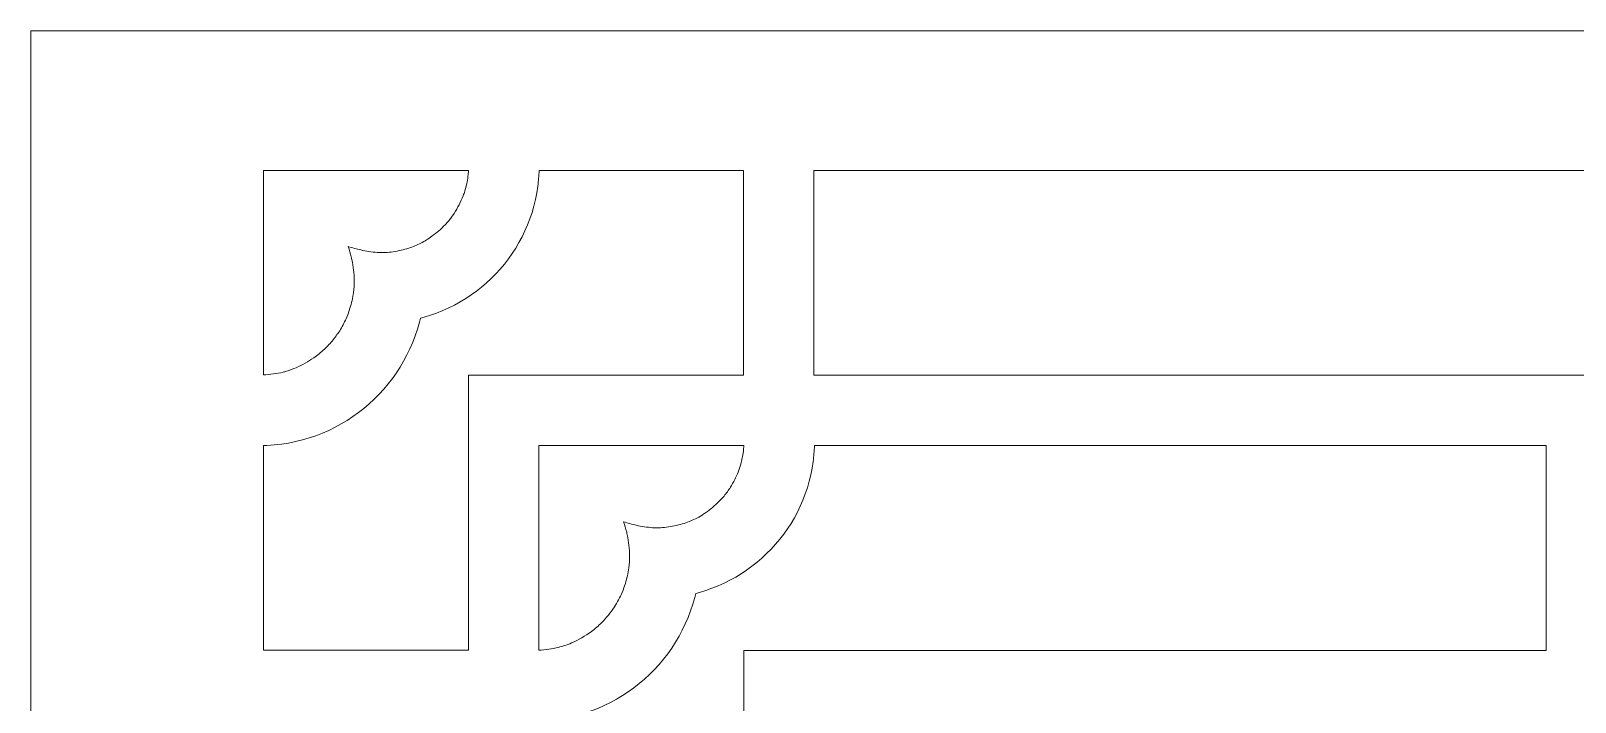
# Model space of a CAD drawing. Header units: centimetres. Extents: x -26.5 to 18, y -3.7 to 6.
# Drawn here: x -26.53 to -18.45, y 2.52 to 6.04 of the extents above; entities that cross this region are included whole.
import ezdxf

# ---------------------------------------------------------------- set-up
doc = ezdxf.new("R2010")
doc.units = ezdxf.units.CM
doc.header["$MEASUREMENT"] = 0
doc.layers.add('layer 1', color=7, linetype='Continuous')

msp = doc.modelspace()

# ---------------------------------------------------------------- linework, layer by layer
at = {"layer": 'layer 1', "color": 242, "lineweight": 9}
for points, knots in [([(-26.53457, -3.70309), (-26.53457, -3.70309), (-26.53457, 6.03856), (-26.53457, 6.03856), (-26.53457, 6.03856), (-26.53457, 6.03856), (18.03348, 6.03856), (18.03348, 6.03856), (18.03348, 6.03856), (18.03348, 6.03856), (18.03348, -3.70309), (18.03348, -3.70309), (18.03348, -3.70309), (18.03348, -3.70309), (-26.53457, -3.70309), (-26.53457, -3.70309)], [0, 0, 0, 0, 0.2, 0.2, 0.2, 0.2, 0.4, 0.4, 0.4, 0.4, 0.6, 0.6, 0.6, 0.6, 1, 1, 1, 1]), ([(-25.19688, 4.25614), (-25.1795, 4.26162), (-25.16239, 4.26765), (-25.14543, 4.2743), (-25.14543, 4.2743), (-25.1134, 4.28892), (-25.08307, 4.30587), (-25.05388, 4.32555), (-25.05388, 4.32555), (-25.03358, 4.33942), (-25.01502, 4.35556), (-24.9969, 4.37214), (-24.9969, 4.37214), (-24.98078, 4.38707), (-24.9664, 4.40361), (-24.95255, 4.42065), (-24.95255, 4.42065), (-24.93847, 4.4382), (-24.92542, 4.45642), (-24.91322, 4.47533), (-24.91322, 4.47533), (-24.90126, 4.4962), (-24.89034, 4.51751), (-24.88034, 4.53939), (-24.88034, 4.53939), (-24.87431, 4.55477), (-24.86884, 4.57029), (-24.86396, 4.58608), (-24.86396, 4.58608), (-24.85599, 4.61253), (-24.84893, 4.64007), (-24.8458, 4.66756), (-24.8458, 4.66756), (-24.84348, 4.68883), (-24.84199, 4.71014), (-24.84145, 4.73155), (-24.84145, 4.73155), (-24.84244, 4.76812), (-24.84641, 4.80406), (-24.85372, 4.83994), (-24.85372, 4.83994), (-24.85478, 4.84501), (-24.85589, 4.85008), (-24.85705, 4.85515), (-24.85705, 4.85515), (-24.86219, 4.87308), (-24.86782, 4.89091), (-24.87325, 4.90877), (-24.87325, 4.90877), (-24.85116, 4.90271), (-24.82911, 4.89626), (-24.80683, 4.89097), (-24.80683, 4.89097), (-24.77883, 4.88448), (-24.75072, 4.88034), (-24.72209, 4.87804), (-24.72209, 4.87804), (-24.69414, 4.87744), (-24.66569, 4.87766), (-24.63801, 4.88175), (-24.63801, 4.88175), (-24.61003, 4.88609), (-24.58282, 4.89233), (-24.55577, 4.9007), (-24.55577, 4.9007), (-24.5341, 4.90759), (-24.51343, 4.91697), (-24.49302, 4.92693), (-24.49302, 4.92693), (-24.47273, 4.93695), (-24.45374, 4.9494), (-24.43531, 4.96252), (-24.43531, 4.96252), (-24.41013, 4.98085), (-24.38723, 5.00097), (-24.36562, 5.02339), (-24.36562, 5.02339), (-24.35924, 5.03013), (-24.353, 5.03699), (-24.34689, 5.04398), (-24.34689, 5.04398), (-24.34689, 5.04398), (-24.31826, 5.08267), (-24.31826, 5.08267), (-24.31826, 5.08267), (-24.29973, 5.11219), (-24.28418, 5.14259), (-24.27141, 5.17504), (-24.27141, 5.17504), (-24.26842, 5.18283), (-24.26557, 5.19067), (-24.26285, 5.19857), (-24.26285, 5.19857), (-24.25565, 5.22408), (-24.24909, 5.25041), (-24.2462, 5.2768), (-24.2462, 5.2768), (-24.24513, 5.28716), (-24.24425, 5.29752), (-24.24373, 5.30794), (-24.24373, 5.30794), (-24.24373, 5.30794), (-25.31687, 5.30794), (-25.31687, 5.30794), (-25.31687, 5.30794), (-25.31687, 5.30794), (-25.31687, 4.23626), (-25.31687, 4.23626), (-25.31687, 4.23626), (-25.28207, 4.23828), (-25.24804, 4.24328), (-25.21408, 4.25101), (-25.21408, 4.25101), (-25.20833, 4.25267), (-25.20259, 4.25438), (-25.19688, 4.25614)], [0, 0, 0, 0, 0.0333333, 0.0333333, 0.0333333, 0.0333333, 0.0666667, 0.0666667, 0.0666667, 0.0666667, 0.1, 0.1, 0.1, 0.1, 0.1333333, 0.1333333, 0.1333333, 0.1333333, 0.1666667, 0.1666667, 0.1666667, 0.1666667, 0.2, 0.2, 0.2, 0.2, 0.2333333, 0.2333333, 0.2333333, 0.2333333, 0.2666667, 0.2666667, 0.2666667, 0.2666667, 0.3, 0.3, 0.3, 0.3, 0.3333333, 0.3333333, 0.3333333, 0.3333333, 0.3666667, 0.3666667, 0.3666667, 0.3666667, 0.4, 0.4, 0.4, 0.4, 0.4333333, 0.4333333, 0.4333333, 0.4333333, 0.4666667, 0.4666667, 0.4666667, 0.4666667, 0.5, 0.5, 0.5, 0.5, 0.5333333, 0.5333333, 0.5333333, 0.5333333, 0.5666667, 0.5666667, 0.5666667, 0.5666667, 0.6, 0.6, 0.6, 0.6, 0.6333333, 0.6333333, 0.6333333, 0.6333333, 0.6666667, 0.6666667, 0.6666667, 0.6666667, 0.7, 0.7, 0.7, 0.7, 0.7333333, 0.7333333, 0.7333333, 0.7333333, 0.7666667, 0.7666667, 0.7666667, 0.7666667, 0.8, 0.8, 0.8, 0.8, 0.8333333, 0.8333333, 0.8333333, 0.8333333, 0.8666667, 0.8666667, 0.8666667, 0.8666667, 0.9, 0.9, 0.9, 0.9, 0.9333333, 0.9333333, 0.9333333, 0.9333333, 1, 1, 1, 1]), ([(-23.92201, 5.0547), (-23.92201, 5.0547), (-23.93441, 5.02249), (-23.93441, 5.02249), (-23.93441, 5.02249), (-23.93441, 5.02249), (-23.94811, 4.99093), (-23.94811, 4.99093), (-23.94811, 4.99093), (-23.94811, 4.99093), (-23.96306, 4.96007), (-23.96306, 4.96007), (-23.96306, 4.96007), (-23.96306, 4.96007), (-23.97925, 4.92993), (-23.97925, 4.92993), (-23.97925, 4.92993), (-23.97925, 4.92993), (-23.99663, 4.90055), (-23.99663, 4.90055), (-23.99663, 4.90055), (-23.99663, 4.90055), (-24.01517, 4.87197), (-24.01517, 4.87197), (-24.01517, 4.87197), (-24.01517, 4.87197), (-24.03484, 4.84421), (-24.03484, 4.84421), (-24.03484, 4.84421), (-24.03484, 4.84421), (-24.05561, 4.8173), (-24.05561, 4.8173), (-24.05561, 4.8173), (-24.05561, 4.8173), (-24.07743, 4.79129), (-24.07743, 4.79129), (-24.07743, 4.79129), (-24.07743, 4.79129), (-24.10029, 4.7662), (-24.10029, 4.7662), (-24.10029, 4.7662), (-24.10029, 4.7662), (-24.12415, 4.74207), (-24.12415, 4.74207), (-24.12415, 4.74207), (-24.12415, 4.74207), (-24.14897, 4.71892), (-24.14897, 4.71892), (-24.14897, 4.71892), (-24.14897, 4.71892), (-24.17472, 4.6968), (-24.17472, 4.6968), (-24.17472, 4.6968), (-24.17472, 4.6968), (-24.20137, 4.67573), (-24.20137, 4.67573), (-24.20137, 4.67573), (-24.20137, 4.67573), (-24.22889, 4.65574), (-24.22889, 4.65574), (-24.22889, 4.65574), (-24.22889, 4.65574), (-24.25725, 4.63687), (-24.25725, 4.63687), (-24.25725, 4.63687), (-24.25725, 4.63687), (-24.2864, 4.61916), (-24.2864, 4.61916), (-24.2864, 4.61916), (-24.2864, 4.61916), (-24.31633, 4.60263), (-24.31633, 4.60263), (-24.31633, 4.60263), (-24.31633, 4.60263), (-24.34698, 4.58732), (-24.34698, 4.58732), (-24.34698, 4.58732), (-24.34698, 4.58732), (-24.37836, 4.57325), (-24.37836, 4.57325), (-24.37836, 4.57325), (-24.37836, 4.57325), (-24.41039, 4.56048), (-24.41039, 4.56048), (-24.41039, 4.56048), (-24.41039, 4.56048), (-24.44306, 4.54902), (-24.44306, 4.54902), (-24.44306, 4.54902), (-24.44306, 4.54902), (-24.47633, 4.53892), (-24.47633, 4.53892), (-24.47633, 4.53892), (-24.47633, 4.53892), (-24.49552, 4.53397), (-24.49552, 4.53397), (-24.49552, 4.53397), (-24.49552, 4.53397), (-24.50067, 4.51249), (-24.50067, 4.51249), (-24.50067, 4.51249), (-24.50067, 4.51249), (-24.51085, 4.47688), (-24.51085, 4.47688), (-24.51085, 4.47688), (-24.51085, 4.47688), (-24.52249, 4.44191), (-24.52249, 4.44191), (-24.52249, 4.44191), (-24.52249, 4.44191), (-24.53558, 4.4076), (-24.53558, 4.4076), (-24.53558, 4.4076), (-24.53558, 4.4076), (-24.55005, 4.37401), (-24.55005, 4.37401), (-24.55005, 4.37401), (-24.55005, 4.37401), (-24.56589, 4.34117), (-24.56589, 4.34117), (-24.56589, 4.34117), (-24.56589, 4.34117), (-24.58306, 4.3091), (-24.58306, 4.3091), (-24.58306, 4.3091), (-24.58306, 4.3091), (-24.60151, 4.27785), (-24.60151, 4.27785), (-24.60151, 4.27785), (-24.60151, 4.27785), (-24.62121, 4.24746), (-24.62121, 4.24746), (-24.62121, 4.24746), (-24.62121, 4.24746), (-24.64214, 4.21795), (-24.64214, 4.21795), (-24.64214, 4.21795), (-24.64214, 4.21795), (-24.66424, 4.18938), (-24.66424, 4.18938), (-24.66424, 4.18938), (-24.66424, 4.18938), (-24.68749, 4.16175), (-24.68749, 4.16175), (-24.68749, 4.16175), (-24.68749, 4.16175), (-24.71184, 4.13513), (-24.71184, 4.13513), (-24.71184, 4.13513), (-24.71184, 4.13513), (-24.73727, 4.10954), (-24.73727, 4.10954), (-24.73727, 4.10954), (-24.73727, 4.10954), (-24.76374, 4.08502), (-24.76374, 4.08502), (-24.76374, 4.08502), (-24.76374, 4.08502), (-24.79121, 4.06159), (-24.79121, 4.06159), (-24.79121, 4.06159), (-24.79121, 4.06159), (-24.81964, 4.03932), (-24.81964, 4.03932), (-24.81964, 4.03932), (-24.81964, 4.03932), (-24.849, 4.01821), (-24.849, 4.01821), (-24.849, 4.01821), (-24.849, 4.01821), (-24.87926, 3.99832), (-24.87926, 3.99832), (-24.87926, 3.99832), (-24.87926, 3.99832), (-24.91038, 3.97967), (-24.91038, 3.97967), (-24.91038, 3.97967), (-24.91038, 3.97967), (-24.94232, 3.96231), (-24.94232, 3.96231), (-24.94232, 3.96231), (-24.94232, 3.96231), (-24.97505, 3.94627), (-24.97505, 3.94627), (-24.97505, 3.94627), (-24.97505, 3.94627), (-25.00853, 3.93158), (-25.00853, 3.93158), (-25.00853, 3.93158), (-25.00853, 3.93158), (-25.04272, 3.91827), (-25.04272, 3.91827), (-25.04272, 3.91827), (-25.04272, 3.91827), (-25.0776, 3.90641), (-25.0776, 3.90641), (-25.0776, 3.90641), (-25.0776, 3.90641), (-25.11311, 3.89601), (-25.11311, 3.89601), (-25.11311, 3.89601), (-25.11311, 3.89601), (-25.14924, 3.8871), (-25.14924, 3.8871), (-25.14924, 3.8871), (-25.14924, 3.8871), (-25.18593, 3.87974), (-25.18593, 3.87974), (-25.18593, 3.87974), (-25.18593, 3.87974), (-25.22314, 3.87395), (-25.22314, 3.87395), (-25.22314, 3.87395), (-25.22314, 3.87395), (-25.26086, 3.86977), (-25.26086, 3.86977), (-25.26086, 3.86977), (-25.26086, 3.86977), (-25.29903, 3.86723), (-25.29903, 3.86723), (-25.29903, 3.86723), (-25.29903, 3.86723), (-25.31687, 3.86684), (-25.31687, 3.86684), (-25.31687, 3.86684), (-25.31687, 3.86684), (-25.31687, 2.7944), (-25.31687, 2.7944), (-25.31687, 2.7944), (-25.31687, 2.7944), (-24.24423, 2.7944), (-24.24423, 2.7944), (-24.24423, 2.7944), (-24.24423, 2.7944), (-24.24423, 4.23529), (-24.24423, 4.23529), (-24.24423, 4.23529), (-24.24423, 4.23529), (-22.8039, 4.23529), (-22.8039, 4.23529), (-22.8039, 4.23529), (-22.8039, 4.23529), (-22.8039, 5.30794), (-22.8039, 5.30794), (-22.8039, 5.30794), (-22.8039, 5.30794), (-23.87396, 5.30794), (-23.87396, 5.30794), (-23.87396, 5.30794), (-23.87461, 5.27993), (-23.8775, 5.25233), (-23.88059, 5.22453), (-23.88059, 5.22453), (-23.88059, 5.22453), (-23.88602, 5.18951), (-23.88602, 5.18951), (-23.88602, 5.18951), (-23.88602, 5.18951), (-23.8929, 5.15499), (-23.8929, 5.15499), (-23.8929, 5.15499), (-23.8929, 5.15499), (-23.90122, 5.12099), (-23.90122, 5.12099), (-23.90122, 5.12099), (-23.90122, 5.12099), (-23.91093, 5.08755), (-23.91093, 5.08755), (-23.91093, 5.08755), (-23.91093, 5.08755), (-23.92201, 5.0547), (-23.92201, 5.0547)], [0, 0, 0, 0, 0.0144928, 0.0144928, 0.0144928, 0.0144928, 0.0289855, 0.0289855, 0.0289855, 0.0289855, 0.0434783, 0.0434783, 0.0434783, 0.0434783, 0.057971, 0.057971, 0.057971, 0.057971, 0.0724638, 0.0724638, 0.0724638, 0.0724638, 0.0869565, 0.0869565, 0.0869565, 0.0869565, 0.1014493, 0.1014493, 0.1014493, 0.1014493, 0.115942, 0.115942, 0.115942, 0.115942, 0.1304348, 0.1304348, 0.1304348, 0.1304348, 0.1449275, 0.1449275, 0.1449275, 0.1449275, 0.1594203, 0.1594203, 0.1594203, 0.1594203, 0.173913, 0.173913, 0.173913, 0.173913, 0.1884058, 0.1884058, 0.1884058, 0.1884058, 0.2028986, 0.2028986, 0.2028986, 0.2028986, 0.2173913, 0.2173913, 0.2173913, 0.2173913, 0.2318841, 0.2318841, 0.2318841, 0.2318841, 0.2463768, 0.2463768, 0.2463768, 0.2463768, 0.2608696, 0.2608696, 0.2608696, 0.2608696, 0.2753623, 0.2753623, 0.2753623, 0.2753623, 0.2898551, 0.2898551, 0.2898551, 0.2898551, 0.3043478, 0.3043478, 0.3043478, 0.3043478, 0.3188406, 0.3188406, 0.3188406, 0.3188406, 0.3333333, 0.3333333, 0.3333333, 0.3333333, 0.3478261, 0.3478261, 0.3478261, 0.3478261, 0.3623188, 0.3623188, 0.3623188, 0.3623188, 0.3768116, 0.3768116, 0.3768116, 0.3768116, 0.3913043, 0.3913043, 0.3913043, 0.3913043, 0.4057971, 0.4057971, 0.4057971, 0.4057971, 0.4202899, 0.4202899, 0.4202899, 0.4202899, 0.4347826, 0.4347826, 0.4347826, 0.4347826, 0.4492754, 0.4492754, 0.4492754, 0.4492754, 0.4637681, 0.4637681, 0.4637681, 0.4637681, 0.4782609, 0.4782609, 0.4782609, 0.4782609, 0.4927536, 0.4927536, 0.4927536, 0.4927536, 0.5072464, 0.5072464, 0.5072464, 0.5072464, 0.5217391, 0.5217391, 0.5217391, 0.5217391, 0.5362319, 0.5362319, 0.5362319, 0.5362319, 0.5507246, 0.5507246, 0.5507246, 0.5507246, 0.5652174, 0.5652174, 0.5652174, 0.5652174, 0.5797101, 0.5797101, 0.5797101, 0.5797101, 0.5942029, 0.5942029, 0.5942029, 0.5942029, 0.6086957, 0.6086957, 0.6086957, 0.6086957, 0.6231884, 0.6231884, 0.6231884, 0.6231884, 0.6376812, 0.6376812, 0.6376812, 0.6376812, 0.6521739, 0.6521739, 0.6521739, 0.6521739, 0.6666667, 0.6666667, 0.6666667, 0.6666667, 0.6811594, 0.6811594, 0.6811594, 0.6811594, 0.6956522, 0.6956522, 0.6956522, 0.6956522, 0.7101449, 0.7101449, 0.7101449, 0.7101449, 0.7246377, 0.7246377, 0.7246377, 0.7246377, 0.7391304, 0.7391304, 0.7391304, 0.7391304, 0.7536232, 0.7536232, 0.7536232, 0.7536232, 0.7681159, 0.7681159, 0.7681159, 0.7681159, 0.7826087, 0.7826087, 0.7826087, 0.7826087, 0.7971014, 0.7971014, 0.7971014, 0.7971014, 0.8115942, 0.8115942, 0.8115942, 0.8115942, 0.826087, 0.826087, 0.826087, 0.826087, 0.8405797, 0.8405797, 0.8405797, 0.8405797, 0.8550725, 0.8550725, 0.8550725, 0.8550725, 0.8695652, 0.8695652, 0.8695652, 0.8695652, 0.884058, 0.884058, 0.884058, 0.884058, 0.8985507, 0.8985507, 0.8985507, 0.8985507, 0.9130435, 0.9130435, 0.9130435, 0.9130435, 0.9275362, 0.9275362, 0.9275362, 0.9275362, 0.942029, 0.942029, 0.942029, 0.942029, 0.9565217, 0.9565217, 0.9565217, 0.9565217, 0.9710145, 0.9710145, 0.9710145, 0.9710145, 1, 1, 1, 1]), ([(-14.40219, 5.30794), (-14.40219, 5.30794), (-22.435, 5.30794), (-22.435, 5.30794), (-22.435, 5.30794), (-22.435, 5.30794), (-22.435, 4.23529), (-22.435, 4.23529), (-22.435, 4.23529), (-22.435, 4.23529), (-14.40219, 4.23529), (-14.40219, 4.23529), (-14.40219, 4.23529), (-14.40219, 4.23529), (-14.40219, 5.30794), (-14.40219, 5.30794)], [0, 0, 0, 0, 0.2, 0.2, 0.2, 0.2, 0.4, 0.4, 0.4, 0.4, 0.6, 0.6, 0.6, 0.6, 1, 1, 1, 1]), ([(-23.74224, 2.8188), (-23.72933, 2.82314), (-23.71654, 2.82778), (-23.70388, 2.83275), (-23.70388, 2.83275), (-23.66726, 2.84947), (-23.63291, 2.86925), (-23.60007, 2.89251), (-23.60007, 2.89251), (-23.58122, 2.90744), (-23.56314, 2.9231), (-23.54569, 2.93964), (-23.54569, 2.93964), (-23.52147, 2.96519), (-23.49961, 2.9922), (-23.47986, 3.02133), (-23.47986, 3.02133), (-23.46376, 3.04531), (-23.45078, 3.0716), (-23.43879, 3.09784), (-23.43879, 3.09784), (-23.43276, 3.11322), (-23.42729, 3.12874), (-23.42241, 3.14453), (-23.42241, 3.14453), (-23.41444, 3.17098), (-23.40738, 3.19851), (-23.40425, 3.22601), (-23.40425, 3.22601), (-23.40193, 3.24727), (-23.40044, 3.26858), (-23.39989, 3.28999), (-23.39989, 3.28999), (-23.40091, 3.32657), (-23.40485, 3.36249), (-23.41217, 3.39838), (-23.41217, 3.39838), (-23.41323, 3.40345), (-23.41434, 3.40852), (-23.4155, 3.41359), (-23.4155, 3.41359), (-23.42064, 3.43153), (-23.42631, 3.44938), (-23.43177, 3.46724), (-23.43177, 3.46724), (-23.40966, 3.46117), (-23.38758, 3.45471), (-23.36528, 3.44942), (-23.36528, 3.44942), (-23.33727, 3.44293), (-23.30916, 3.43879), (-23.28054, 3.43649), (-23.28054, 3.43649), (-23.25259, 3.43589), (-23.22413, 3.4361), (-23.19646, 3.44019), (-23.19646, 3.44019), (-23.16847, 3.44454), (-23.14127, 3.45078), (-23.11422, 3.45915), (-23.11422, 3.45915), (-23.09122, 3.46645), (-23.06927, 3.47658), (-23.04767, 3.48726), (-23.04767, 3.48726), (-23.03526, 3.49348), (-23.02356, 3.50092), (-23.01193, 3.50847), (-23.01193, 3.50847), (-22.98602, 3.5257), (-22.96222, 3.54464), (-22.9397, 3.56611), (-22.9397, 3.56611), (-22.92774, 3.57777), (-22.91633, 3.58985), (-22.90534, 3.60243), (-22.90534, 3.60243), (-22.89397, 3.61762), (-22.88212, 3.63229), (-22.87215, 3.64843), (-22.87215, 3.64843), (-22.86421, 3.66147), (-22.85679, 3.67473), (-22.84987, 3.68836), (-22.84987, 3.68836), (-22.83708, 3.71409), (-22.82549, 3.74115), (-22.81802, 3.76895), (-22.81802, 3.76895), (-22.81233, 3.79074), (-22.8071, 3.81281), (-22.80464, 3.83525), (-22.80464, 3.83525), (-22.80358, 3.8456), (-22.80269, 3.85597), (-22.80218, 3.86639), (-22.80218, 3.86639), (-22.80218, 3.86639), (-23.87532, 3.86639), (-23.87532, 3.86639), (-23.87532, 3.86639), (-23.87532, 3.86639), (-23.87532, 2.79471), (-23.87532, 2.79471), (-23.87532, 2.79471), (-23.84052, 2.79673), (-23.80649, 2.80173), (-23.77253, 2.80946), (-23.77253, 2.80946), (-23.76236, 2.81239), (-23.75228, 2.81551), (-23.74224, 2.8188)], [0, 0, 0, 0, 0.0344828, 0.0344828, 0.0344828, 0.0344828, 0.0689655, 0.0689655, 0.0689655, 0.0689655, 0.1034483, 0.1034483, 0.1034483, 0.1034483, 0.137931, 0.137931, 0.137931, 0.137931, 0.1724138, 0.1724138, 0.1724138, 0.1724138, 0.2068966, 0.2068966, 0.2068966, 0.2068966, 0.2413793, 0.2413793, 0.2413793, 0.2413793, 0.2758621, 0.2758621, 0.2758621, 0.2758621, 0.3103448, 0.3103448, 0.3103448, 0.3103448, 0.3448276, 0.3448276, 0.3448276, 0.3448276, 0.3793103, 0.3793103, 0.3793103, 0.3793103, 0.4137931, 0.4137931, 0.4137931, 0.4137931, 0.4482759, 0.4482759, 0.4482759, 0.4482759, 0.4827586, 0.4827586, 0.4827586, 0.4827586, 0.5172414, 0.5172414, 0.5172414, 0.5172414, 0.5517241, 0.5517241, 0.5517241, 0.5517241, 0.5862069, 0.5862069, 0.5862069, 0.5862069, 0.6206897, 0.6206897, 0.6206897, 0.6206897, 0.6551724, 0.6551724, 0.6551724, 0.6551724, 0.6896552, 0.6896552, 0.6896552, 0.6896552, 0.7241379, 0.7241379, 0.7241379, 0.7241379, 0.7586207, 0.7586207, 0.7586207, 0.7586207, 0.7931034, 0.7931034, 0.7931034, 0.7931034, 0.8275862, 0.8275862, 0.8275862, 0.8275862, 0.862069, 0.862069, 0.862069, 0.862069, 0.8965517, 0.8965517, 0.8965517, 0.8965517, 0.9310345, 0.9310345, 0.9310345, 0.9310345, 1, 1, 1, 1]), ([(-22.48047, 3.61315), (-22.48047, 3.61315), (-22.49286, 3.58094), (-22.49286, 3.58094), (-22.49286, 3.58094), (-22.49286, 3.58094), (-22.50656, 3.54938), (-22.50656, 3.54938), (-22.50656, 3.54938), (-22.50656, 3.54938), (-22.52151, 3.51852), (-22.52151, 3.51852), (-22.52151, 3.51852), (-22.52151, 3.51852), (-22.5377, 3.48837), (-22.5377, 3.48837), (-22.5377, 3.48837), (-22.5377, 3.48837), (-22.55508, 3.459), (-22.55508, 3.459), (-22.55508, 3.459), (-22.55508, 3.459), (-22.57362, 3.43041), (-22.57362, 3.43041), (-22.57362, 3.43041), (-22.57362, 3.43041), (-22.59329, 3.40265), (-22.59329, 3.40265), (-22.59329, 3.40265), (-22.59329, 3.40265), (-22.61406, 3.37575), (-22.61406, 3.37575), (-22.61406, 3.37575), (-22.61406, 3.37575), (-22.63588, 3.34974), (-22.63588, 3.34974), (-22.63588, 3.34974), (-22.63588, 3.34974), (-22.65874, 3.32465), (-22.65874, 3.32465), (-22.65874, 3.32465), (-22.65874, 3.32465), (-22.6826, 3.30052), (-22.6826, 3.30052), (-22.6826, 3.30052), (-22.6826, 3.30052), (-22.70742, 3.27737), (-22.70742, 3.27737), (-22.70742, 3.27737), (-22.70742, 3.27737), (-22.73317, 3.25525), (-22.73317, 3.25525), (-22.73317, 3.25525), (-22.73317, 3.25525), (-22.75982, 3.23417), (-22.75982, 3.23417), (-22.75982, 3.23417), (-22.75982, 3.23417), (-22.78734, 3.21419), (-22.78734, 3.21419), (-22.78734, 3.21419), (-22.78734, 3.21419), (-22.8157, 3.19532), (-22.8157, 3.19532), (-22.8157, 3.19532), (-22.8157, 3.19532), (-22.84485, 3.17761), (-22.84485, 3.17761), (-22.84485, 3.17761), (-22.84485, 3.17761), (-22.87478, 3.16108), (-22.87478, 3.16108), (-22.87478, 3.16108), (-22.87478, 3.16108), (-22.90543, 3.14577), (-22.90543, 3.14577), (-22.90543, 3.14577), (-22.90543, 3.14577), (-22.9368, 3.1317), (-22.9368, 3.1317), (-22.9368, 3.1317), (-22.9368, 3.1317), (-22.96884, 3.11893), (-22.96884, 3.11893), (-22.96884, 3.11893), (-22.96884, 3.11893), (-23.00151, 3.10747), (-23.00151, 3.10747), (-23.00151, 3.10747), (-23.00151, 3.10747), (-23.03478, 3.09737), (-23.03478, 3.09737), (-23.03478, 3.09737), (-23.03478, 3.09737), (-23.05397, 3.09242), (-23.05397, 3.09242), (-23.05397, 3.09242), (-23.05397, 3.09242), (-23.05911, 3.07094), (-23.05911, 3.07094), (-23.05911, 3.07094), (-23.05911, 3.07094), (-23.06929, 3.03533), (-23.06929, 3.03533), (-23.06929, 3.03533), (-23.06929, 3.03533), (-23.08094, 3.00035), (-23.08094, 3.00035), (-23.08094, 3.00035), (-23.08094, 3.00035), (-23.09402, 2.96605), (-23.09402, 2.96605), (-23.09402, 2.96605), (-23.09402, 2.96605), (-23.1085, 2.93246), (-23.1085, 2.93246), (-23.1085, 2.93246), (-23.1085, 2.93246), (-23.12434, 2.89961), (-23.12434, 2.89961), (-23.12434, 2.89961), (-23.12434, 2.89961), (-23.14151, 2.86755), (-23.14151, 2.86755), (-23.14151, 2.86755), (-23.14151, 2.86755), (-23.15996, 2.8363), (-23.15996, 2.8363), (-23.15996, 2.8363), (-23.15996, 2.8363), (-23.17966, 2.80591), (-23.17966, 2.80591), (-23.17966, 2.80591), (-23.17966, 2.80591), (-23.20059, 2.7764), (-23.20059, 2.7764), (-23.20059, 2.7764), (-23.20059, 2.7764), (-23.22269, 2.74782), (-23.22269, 2.74782), (-23.22269, 2.74782), (-23.22269, 2.74782), (-23.24594, 2.7202), (-23.24594, 2.7202), (-23.24594, 2.7202), (-23.24594, 2.7202), (-23.27029, 2.69358), (-23.27029, 2.69358), (-23.27029, 2.69358), (-23.27029, 2.69358), (-23.29572, 2.66799), (-23.29572, 2.66799), (-23.29572, 2.66799), (-23.29572, 2.66799), (-23.32219, 2.64347), (-23.32219, 2.64347), (-23.32219, 2.64347), (-23.32219, 2.64347), (-23.34966, 2.62004), (-23.34966, 2.62004), (-23.34966, 2.62004), (-23.34966, 2.62004), (-23.37809, 2.59777), (-23.37809, 2.59777), (-23.37809, 2.59777), (-23.37809, 2.59777), (-23.40745, 2.57666), (-23.40745, 2.57666), (-23.40745, 2.57666), (-23.40745, 2.57666), (-23.43771, 2.55677), (-23.43771, 2.55677), (-23.43771, 2.55677), (-23.43771, 2.55677), (-23.46883, 2.53812), (-23.46883, 2.53812), (-23.46883, 2.53812), (-23.46883, 2.53812), (-23.50077, 2.52076), (-23.50077, 2.52076), (-23.50077, 2.52076), (-23.50077, 2.52076), (-23.5335, 2.50471), (-23.5335, 2.50471), (-23.5335, 2.50471), (-23.5335, 2.50471), (-23.56697, 2.49002), (-23.56697, 2.49002), (-23.56697, 2.49002), (-23.56697, 2.49002), (-23.60117, 2.47672), (-23.60117, 2.47672), (-23.60117, 2.47672), (-23.60117, 2.47672), (-23.63604, 2.46486), (-23.63604, 2.46486), (-23.63604, 2.46486), (-23.63604, 2.46486), (-23.67156, 2.45445), (-23.67156, 2.45445), (-23.67156, 2.45445), (-23.67156, 2.45445), (-23.70768, 2.44555), (-23.70768, 2.44555), (-23.70768, 2.44555), (-23.70768, 2.44555), (-23.74437, 2.43818), (-23.74437, 2.43818), (-23.74437, 2.43818), (-23.74437, 2.43818), (-23.78159, 2.4324), (-23.78159, 2.4324), (-23.78159, 2.4324), (-23.78159, 2.4324), (-23.81931, 2.42822), (-23.81931, 2.42822), (-23.81931, 2.42822), (-23.81931, 2.42822), (-23.85748, 2.42568), (-23.85748, 2.42568), (-23.85748, 2.42568), (-23.85748, 2.42568), (-23.87532, 2.42528), (-23.87532, 2.42528), (-23.87532, 2.42528), (-23.87532, 2.42528), (-23.87532, 1.35219), (-23.87532, 1.35219), (-23.87532, 1.35219), (-23.87532, 1.35219), (-22.80267, 1.35219), (-22.80267, 1.35219), (-22.80267, 1.35219), (-22.80267, 1.35219), (-22.80267, 2.79374), (-22.80267, 2.79374), (-22.80267, 2.79374), (-22.80267, 2.79374), (-18.6022, 2.79374), (-18.6022, 2.79374), (-18.6022, 2.79374), (-18.6022, 2.79374), (-18.6022, 3.86639), (-18.6022, 3.86639), (-18.6022, 3.86639), (-18.6022, 3.86639), (-22.43241, 3.86639), (-22.43241, 3.86639), (-22.43241, 3.86639), (-22.43306, 3.83837), (-22.43595, 3.81078), (-22.43904, 3.78298), (-22.43904, 3.78298), (-22.43904, 3.78298), (-22.44447, 3.74796), (-22.44447, 3.74796), (-22.44447, 3.74796), (-22.44447, 3.74796), (-22.45135, 3.71344), (-22.45135, 3.71344), (-22.45135, 3.71344), (-22.45135, 3.71344), (-22.45967, 3.67944), (-22.45967, 3.67944), (-22.45967, 3.67944), (-22.45967, 3.67944), (-22.46938, 3.646), (-22.46938, 3.646), (-22.46938, 3.646), (-22.46938, 3.646), (-22.48047, 3.61315), (-22.48047, 3.61315)], [0, 0, 0, 0, 0.0144928, 0.0144928, 0.0144928, 0.0144928, 0.0289855, 0.0289855, 0.0289855, 0.0289855, 0.0434783, 0.0434783, 0.0434783, 0.0434783, 0.057971, 0.057971, 0.057971, 0.057971, 0.0724638, 0.0724638, 0.0724638, 0.0724638, 0.0869565, 0.0869565, 0.0869565, 0.0869565, 0.1014493, 0.1014493, 0.1014493, 0.1014493, 0.115942, 0.115942, 0.115942, 0.115942, 0.1304348, 0.1304348, 0.1304348, 0.1304348, 0.1449275, 0.1449275, 0.1449275, 0.1449275, 0.1594203, 0.1594203, 0.1594203, 0.1594203, 0.173913, 0.173913, 0.173913, 0.173913, 0.1884058, 0.1884058, 0.1884058, 0.1884058, 0.2028986, 0.2028986, 0.2028986, 0.2028986, 0.2173913, 0.2173913, 0.2173913, 0.2173913, 0.2318841, 0.2318841, 0.2318841, 0.2318841, 0.2463768, 0.2463768, 0.2463768, 0.2463768, 0.2608696, 0.2608696, 0.2608696, 0.2608696, 0.2753623, 0.2753623, 0.2753623, 0.2753623, 0.2898551, 0.2898551, 0.2898551, 0.2898551, 0.3043478, 0.3043478, 0.3043478, 0.3043478, 0.3188406, 0.3188406, 0.3188406, 0.3188406, 0.3333333, 0.3333333, 0.3333333, 0.3333333, 0.3478261, 0.3478261, 0.3478261, 0.3478261, 0.3623188, 0.3623188, 0.3623188, 0.3623188, 0.3768116, 0.3768116, 0.3768116, 0.3768116, 0.3913043, 0.3913043, 0.3913043, 0.3913043, 0.4057971, 0.4057971, 0.4057971, 0.4057971, 0.4202899, 0.4202899, 0.4202899, 0.4202899, 0.4347826, 0.4347826, 0.4347826, 0.4347826, 0.4492754, 0.4492754, 0.4492754, 0.4492754, 0.4637681, 0.4637681, 0.4637681, 0.4637681, 0.4782609, 0.4782609, 0.4782609, 0.4782609, 0.4927536, 0.4927536, 0.4927536, 0.4927536, 0.5072464, 0.5072464, 0.5072464, 0.5072464, 0.5217391, 0.5217391, 0.5217391, 0.5217391, 0.5362319, 0.5362319, 0.5362319, 0.5362319, 0.5507246, 0.5507246, 0.5507246, 0.5507246, 0.5652174, 0.5652174, 0.5652174, 0.5652174, 0.5797101, 0.5797101, 0.5797101, 0.5797101, 0.5942029, 0.5942029, 0.5942029, 0.5942029, 0.6086957, 0.6086957, 0.6086957, 0.6086957, 0.6231884, 0.6231884, 0.6231884, 0.6231884, 0.6376812, 0.6376812, 0.6376812, 0.6376812, 0.6521739, 0.6521739, 0.6521739, 0.6521739, 0.6666667, 0.6666667, 0.6666667, 0.6666667, 0.6811594, 0.6811594, 0.6811594, 0.6811594, 0.6956522, 0.6956522, 0.6956522, 0.6956522, 0.7101449, 0.7101449, 0.7101449, 0.7101449, 0.7246377, 0.7246377, 0.7246377, 0.7246377, 0.7391304, 0.7391304, 0.7391304, 0.7391304, 0.7536232, 0.7536232, 0.7536232, 0.7536232, 0.7681159, 0.7681159, 0.7681159, 0.7681159, 0.7826087, 0.7826087, 0.7826087, 0.7826087, 0.7971014, 0.7971014, 0.7971014, 0.7971014, 0.8115942, 0.8115942, 0.8115942, 0.8115942, 0.826087, 0.826087, 0.826087, 0.826087, 0.8405797, 0.8405797, 0.8405797, 0.8405797, 0.8550725, 0.8550725, 0.8550725, 0.8550725, 0.8695652, 0.8695652, 0.8695652, 0.8695652, 0.884058, 0.884058, 0.884058, 0.884058, 0.8985507, 0.8985507, 0.8985507, 0.8985507, 0.9130435, 0.9130435, 0.9130435, 0.9130435, 0.9275362, 0.9275362, 0.9275362, 0.9275362, 0.942029, 0.942029, 0.942029, 0.942029, 0.9565217, 0.9565217, 0.9565217, 0.9565217, 0.9710145, 0.9710145, 0.9710145, 0.9710145, 1, 1, 1, 1])]:
    msp.add_open_spline(points, degree=3, knots=knots, dxfattribs=at)

doc.saveas('drawing.dxf')
